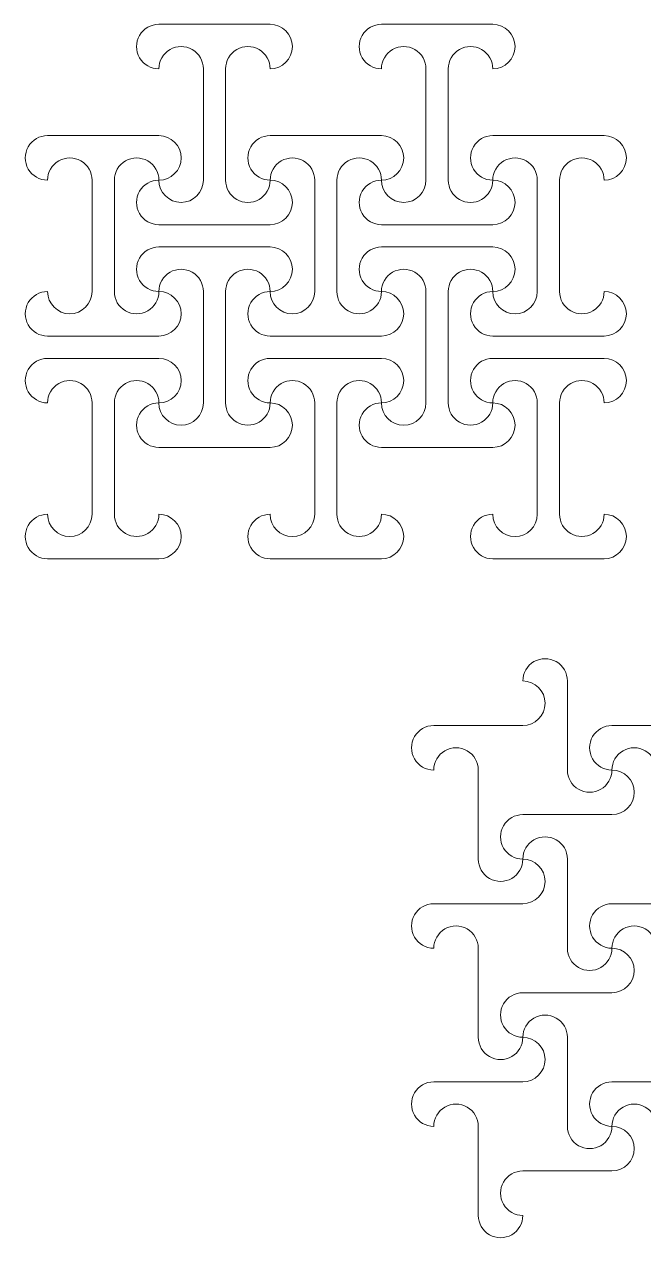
# Model space of a CAD drawing. Header units: millimetres. Extents: x -48 to 173, y -9 to 196.
# Drawn here: x -48.1 to 48.2, y 7.5 to 196.1 of the extents above; entities that cross this region are included whole.
import ezdxf

# ---------------------------------------------------------------- set-up
doc = ezdxf.new("R2010")
doc.units = ezdxf.units.MM
doc.header["$MEASUREMENT"] = 0
doc.layers.add('Default', color=7, linetype='Continuous')

msp = doc.modelspace()

# ---------------------------------------------------------------- linework, layer by layer
at = {"layer": 'Default', "lineweight": 9}
for points, knots in [([(-27.17, 196.11), (-28.41, 196.11), (-29.55, 195.45), (-30.17, 194.38), (-30.17, 194.38), (-30.79, 193.31), (-30.79, 192), (-30.17, 190.92), (-30.17, 190.92), (-29.55, 189.85), (-28.41, 189.2), (-27.17, 189.2)], [0, 0, 0, 0, 0.25, 0.25, 0.25, 0.25, 0.5, 0.5, 0.5, 0.5, 1, 1, 1, 1]), ([(-9.88, 189.2), (-7.97, 189.2), (-6.42, 190.74), (-6.42, 192.65), (-6.42, 192.65), (-6.42, 194.57), (-7.97, 196.11), (-9.88, 196.11)], [0, 0, 0, 0, 0.333333, 0.333333, 0.333333, 0.333333, 1, 1, 1, 1]), ([(7.42, 196.11), (6.19, 196.11), (5.04, 195.45), (4.43, 194.38), (4.43, 194.38), (3.81, 193.31), (3.81, 192), (4.43, 190.92), (4.43, 190.92), (5.04, 189.85), (6.19, 189.2), (7.42, 189.2)], [0, 0, 0, 0, 0.25, 0.25, 0.25, 0.25, 0.5, 0.5, 0.5, 0.5, 1, 1, 1, 1]), ([(24.72, 189.2), (26.63, 189.2), (28.18, 190.74), (28.18, 192.65), (28.18, 192.65), (28.18, 194.57), (26.63, 196.11), (24.72, 196.11)], [0, 0, 0, 0, 0.333333, 0.333333, 0.333333, 0.333333, 1, 1, 1, 1]), ([(-20.26, 189.2), (-20.26, 190.43), (-20.91, 191.57), (-21.98, 192.19), (-21.98, 192.19), (-23.06, 192.81), (-24.37, 192.81), (-25.44, 192.19), (-25.44, 192.19), (-26.51, 191.57), (-27.17, 190.43), (-27.17, 189.2)], [0, 0, 0, 0, 0.25, 0.25, 0.25, 0.25, 0.5, 0.5, 0.5, 0.5, 1, 1, 1, 1]), ([(-9.88, 189.2), (-9.88, 190.43), (-10.54, 191.57), (-11.61, 192.19), (-11.61, 192.19), (-12.68, 192.81), (-14, 192.81), (-15.07, 192.19), (-15.07, 192.19), (-16.14, 191.57), (-16.8, 190.43), (-16.8, 189.2)], [0, 0, 0, 0, 0.25, 0.25, 0.25, 0.25, 0.5, 0.5, 0.5, 0.5, 1, 1, 1, 1]), ([(14.34, 189.2), (14.34, 190.43), (13.68, 191.57), (12.61, 192.19), (12.61, 192.19), (11.54, 192.81), (10.22, 192.81), (9.15, 192.19), (9.15, 192.19), (8.08, 191.57), (7.42, 190.43), (7.42, 189.2)], [0, 0, 0, 0, 0.25, 0.25, 0.25, 0.25, 0.5, 0.5, 0.5, 0.5, 1, 1, 1, 1]), ([(24.72, 189.2), (24.72, 190.43), (24.06, 191.57), (22.99, 192.19), (22.99, 192.19), (21.92, 192.81), (20.6, 192.81), (19.53, 192.19), (19.53, 192.19), (18.46, 191.57), (17.8, 190.43), (17.8, 189.2)], [0, 0, 0, 0, 0.25, 0.25, 0.25, 0.25, 0.5, 0.5, 0.5, 0.5, 1, 1, 1, 1]), ([(-44.47, 178.82), (-45.71, 178.82), (-46.85, 178.16), (-47.47, 177.09), (-47.47, 177.09), (-48.09, 176.02), (-48.09, 174.7), (-47.47, 173.63), (-47.47, 173.63), (-46.85, 172.56), (-45.71, 171.9), (-44.47, 171.9)], [0, 0, 0, 0, 0.25, 0.25, 0.25, 0.25, 0.5, 0.5, 0.5, 0.5, 1, 1, 1, 1]), ([(-27.17, 171.9), (-25.26, 171.9), (-23.71, 173.45), (-23.71, 175.36), (-23.71, 175.36), (-23.71, 177.27), (-25.26, 178.82), (-27.17, 178.82)], [0, 0, 0, 0, 0.333333, 0.333333, 0.333333, 0.333333, 1, 1, 1, 1]), ([(-9.88, 178.82), (-11.11, 178.82), (-12.25, 178.16), (-12.87, 177.09), (-12.87, 177.09), (-13.49, 176.02), (-13.49, 174.7), (-12.87, 173.63), (-12.87, 173.63), (-12.25, 172.56), (-11.11, 171.9), (-9.88, 171.9)], [0, 0, 0, 0, 0.25, 0.25, 0.25, 0.25, 0.5, 0.5, 0.5, 0.5, 1, 1, 1, 1]), ([(7.42, 171.9), (9.33, 171.9), (10.88, 173.45), (10.88, 175.36), (10.88, 175.36), (10.88, 177.27), (9.33, 178.82), (7.42, 178.82)], [0, 0, 0, 0, 0.333333, 0.333333, 0.333333, 0.333333, 1, 1, 1, 1]), ([(24.72, 178.82), (23.48, 178.82), (22.34, 178.16), (21.72, 177.09), (21.72, 177.09), (21.11, 176.02), (21.11, 174.7), (21.72, 173.63), (21.72, 173.63), (22.34, 172.56), (23.48, 171.9), (24.72, 171.9)], [0, 0, 0, 0, 0.25, 0.25, 0.25, 0.25, 0.5, 0.5, 0.5, 0.5, 1, 1, 1, 1]), ([(42.02, 171.9), (43.93, 171.9), (45.48, 173.45), (45.48, 175.36), (45.48, 175.36), (45.48, 177.27), (43.93, 178.82), (42.02, 178.82)], [0, 0, 0, 0, 0.333333, 0.333333, 0.333333, 0.333333, 1, 1, 1, 1]), ([(-37.55, 171.9), (-37.55, 173.13), (-38.21, 174.28), (-39.28, 174.89), (-39.28, 174.89), (-40.35, 175.51), (-41.67, 175.51), (-42.74, 174.89), (-42.74, 174.89), (-43.81, 174.28), (-44.47, 173.13), (-44.47, 171.9)], [0, 0, 0, 0, 0.25, 0.25, 0.25, 0.25, 0.5, 0.5, 0.5, 0.5, 1, 1, 1, 1]), ([(-27.17, 171.9), (-27.17, 173.13), (-27.83, 174.28), (-28.9, 174.89), (-28.9, 174.89), (-29.97, 175.51), (-31.29, 175.51), (-32.36, 174.89), (-32.36, 174.89), (-33.43, 174.28), (-34.09, 173.13), (-34.09, 171.9)], [0, 0, 0, 0, 0.25, 0.25, 0.25, 0.25, 0.5, 0.5, 0.5, 0.5, 1, 1, 1, 1]), ([(-2.96, 171.9), (-2.96, 173.13), (-3.62, 174.28), (-4.69, 174.89), (-4.69, 174.89), (-5.76, 175.51), (-7.08, 175.51), (-8.15, 174.89), (-8.15, 174.89), (-9.22, 174.28), (-9.88, 173.13), (-9.88, 171.9)], [0, 0, 0, 0, 0.25, 0.25, 0.25, 0.25, 0.5, 0.5, 0.5, 0.5, 1, 1, 1, 1]), ([(7.42, 171.9), (7.42, 173.13), (6.76, 174.28), (5.69, 174.89), (5.69, 174.89), (4.62, 175.51), (3.3, 175.51), (2.23, 174.89), (2.23, 174.89), (1.16, 174.28), (0.5, 173.13), (0.5, 171.9)], [0, 0, 0, 0, 0.25, 0.25, 0.25, 0.25, 0.5, 0.5, 0.5, 0.5, 1, 1, 1, 1]), ([(31.64, 171.9), (31.64, 173.13), (30.98, 174.28), (29.91, 174.89), (29.91, 174.89), (28.84, 175.51), (27.52, 175.51), (26.45, 174.89), (26.45, 174.89), (25.38, 174.28), (24.72, 173.13), (24.72, 171.9)], [0, 0, 0, 0, 0.25, 0.25, 0.25, 0.25, 0.5, 0.5, 0.5, 0.5, 1, 1, 1, 1]), ([(42.02, 171.9), (42.02, 173.13), (41.36, 174.28), (40.29, 174.89), (40.29, 174.89), (39.22, 175.51), (37.9, 175.51), (36.83, 174.89), (36.83, 174.89), (35.76, 174.28), (35.1, 173.13), (35.1, 171.9)], [0, 0, 0, 0, 0.25, 0.25, 0.25, 0.25, 0.5, 0.5, 0.5, 0.5, 1, 1, 1, 1]), ([(-27.17, 171.9), (-28.41, 171.9), (-29.55, 171.24), (-30.17, 170.17), (-30.17, 170.17), (-30.79, 169.1), (-30.79, 167.78), (-30.17, 166.71), (-30.17, 166.71), (-29.55, 165.64), (-28.41, 164.98), (-27.17, 164.98)], [0, 0, 0, 0, 0.25, 0.25, 0.25, 0.25, 0.5, 0.5, 0.5, 0.5, 1, 1, 1, 1]), ([(-27.17, 171.9), (-27.17, 169.99), (-25.63, 168.44), (-23.71, 168.44), (-23.71, 168.44), (-21.8, 168.44), (-20.26, 169.99), (-20.26, 171.9)], [0, 0, 0, 0, 0.333333, 0.333333, 0.333333, 0.333333, 1, 1, 1, 1]), ([(-16.8, 171.9), (-16.8, 170.66), (-16.14, 169.52), (-15.07, 168.9), (-15.07, 168.9), (-14, 168.28), (-12.68, 168.28), (-11.61, 168.9), (-11.61, 168.9), (-10.54, 169.52), (-9.88, 170.66), (-9.88, 171.9)], [0, 0, 0, 0, 0.25, 0.25, 0.25, 0.25, 0.5, 0.5, 0.5, 0.5, 1, 1, 1, 1]), ([(-9.88, 164.98), (-7.97, 164.98), (-6.42, 166.53), (-6.42, 168.44), (-6.42, 168.44), (-6.42, 170.35), (-7.97, 171.9), (-9.88, 171.9)], [0, 0, 0, 0, 0.333333, 0.333333, 0.333333, 0.333333, 1, 1, 1, 1]), ([(7.42, 171.9), (6.19, 171.9), (5.04, 171.24), (4.43, 170.17), (4.43, 170.17), (3.81, 169.1), (3.81, 167.78), (4.43, 166.71), (4.43, 166.71), (5.04, 165.64), (6.19, 164.98), (7.42, 164.98)], [0, 0, 0, 0, 0.25, 0.25, 0.25, 0.25, 0.5, 0.5, 0.5, 0.5, 1, 1, 1, 1]), ([(7.42, 171.9), (7.42, 169.99), (8.97, 168.44), (10.88, 168.44), (10.88, 168.44), (12.79, 168.44), (14.34, 169.99), (14.34, 171.9)], [0, 0, 0, 0, 0.333333, 0.333333, 0.333333, 0.333333, 1, 1, 1, 1]), ([(17.8, 171.9), (17.8, 170.66), (18.46, 169.52), (19.53, 168.9), (19.53, 168.9), (20.6, 168.28), (21.92, 168.28), (22.99, 168.9), (22.99, 168.9), (24.06, 169.52), (24.72, 170.66), (24.72, 171.9)], [0, 0, 0, 0, 0.25, 0.25, 0.25, 0.25, 0.5, 0.5, 0.5, 0.5, 1, 1, 1, 1]), ([(24.72, 164.98), (26.63, 164.98), (28.18, 166.53), (28.18, 168.44), (28.18, 168.44), (28.18, 170.35), (26.63, 171.9), (24.72, 171.9)], [0, 0, 0, 0, 0.333333, 0.333333, 0.333333, 0.333333, 1, 1, 1, 1]), ([(-27.17, 161.52), (-28.41, 161.52), (-29.55, 160.86), (-30.17, 159.79), (-30.17, 159.79), (-30.79, 158.72), (-30.79, 157.4), (-30.17, 156.33), (-30.17, 156.33), (-29.55, 155.26), (-28.41, 154.6), (-27.17, 154.6)], [0, 0, 0, 0, 0.25, 0.25, 0.25, 0.25, 0.5, 0.5, 0.5, 0.5, 1, 1, 1, 1]), ([(-9.88, 154.6), (-7.97, 154.6), (-6.42, 156.15), (-6.42, 158.06), (-6.42, 158.06), (-6.42, 159.97), (-7.97, 161.52), (-9.88, 161.52)], [0, 0, 0, 0, 0.333333, 0.333333, 0.333333, 0.333333, 1, 1, 1, 1]), ([(7.42, 161.52), (6.19, 161.52), (5.04, 160.86), (4.43, 159.79), (4.43, 159.79), (3.81, 158.72), (3.81, 157.4), (4.43, 156.33), (4.43, 156.33), (5.04, 155.26), (6.19, 154.6), (7.42, 154.6)], [0, 0, 0, 0, 0.25, 0.25, 0.25, 0.25, 0.5, 0.5, 0.5, 0.5, 1, 1, 1, 1]), ([(24.72, 154.6), (26.63, 154.6), (28.18, 156.15), (28.18, 158.06), (28.18, 158.06), (28.18, 159.97), (26.63, 161.52), (24.72, 161.52)], [0, 0, 0, 0, 0.333333, 0.333333, 0.333333, 0.333333, 1, 1, 1, 1]), ([(-20.26, 154.6), (-20.26, 155.84), (-20.91, 156.98), (-21.98, 157.6), (-21.98, 157.6), (-23.06, 158.21), (-24.37, 158.21), (-25.44, 157.6), (-25.44, 157.6), (-26.51, 156.98), (-27.17, 155.84), (-27.17, 154.6)], [0, 0, 0, 0, 0.25, 0.25, 0.25, 0.25, 0.5, 0.5, 0.5, 0.5, 1, 1, 1, 1]), ([(-9.88, 154.6), (-9.88, 155.84), (-10.54, 156.98), (-11.61, 157.6), (-11.61, 157.6), (-12.68, 158.21), (-14, 158.21), (-15.07, 157.6), (-15.07, 157.6), (-16.14, 156.98), (-16.8, 155.84), (-16.8, 154.6)], [0, 0, 0, 0, 0.25, 0.25, 0.25, 0.25, 0.5, 0.5, 0.5, 0.5, 1, 1, 1, 1]), ([(14.34, 154.6), (14.34, 155.84), (13.68, 156.98), (12.61, 157.6), (12.61, 157.6), (11.54, 158.21), (10.22, 158.21), (9.15, 157.6), (9.15, 157.6), (8.08, 156.98), (7.42, 155.84), (7.42, 154.6)], [0, 0, 0, 0, 0.25, 0.25, 0.25, 0.25, 0.5, 0.5, 0.5, 0.5, 1, 1, 1, 1]), ([(24.72, 154.6), (24.72, 155.84), (24.06, 156.98), (22.99, 157.6), (22.99, 157.6), (21.92, 158.21), (20.6, 158.21), (19.53, 157.6), (19.53, 157.6), (18.46, 156.98), (17.8, 155.84), (17.8, 154.6)], [0, 0, 0, 0, 0.25, 0.25, 0.25, 0.25, 0.5, 0.5, 0.5, 0.5, 1, 1, 1, 1]), ([(-44.47, 154.6), (-45.71, 154.6), (-46.85, 153.94), (-47.47, 152.87), (-47.47, 152.87), (-48.09, 151.8), (-48.09, 150.48), (-47.47, 149.41), (-47.47, 149.41), (-46.85, 148.34), (-45.71, 147.68), (-44.47, 147.68)], [0, 0, 0, 0, 0.25, 0.25, 0.25, 0.25, 0.5, 0.5, 0.5, 0.5, 1, 1, 1, 1]), ([(-44.47, 154.6), (-44.47, 152.69), (-42.92, 151.14), (-41.01, 151.14), (-41.01, 151.14), (-39.1, 151.14), (-37.55, 152.69), (-37.55, 154.6)], [0, 0, 0, 0, 0.333333, 0.333333, 0.333333, 0.333333, 1, 1, 1, 1]), ([(-34.09, 154.6), (-34.09, 153.36), (-33.43, 152.22), (-32.36, 151.6), (-32.36, 151.6), (-31.29, 150.99), (-29.97, 150.99), (-28.9, 151.6), (-28.9, 151.6), (-27.83, 152.22), (-27.17, 153.36), (-27.17, 154.6)], [0, 0, 0, 0, 0.25, 0.25, 0.25, 0.25, 0.5, 0.5, 0.5, 0.5, 1, 1, 1, 1]), ([(-27.17, 147.68), (-25.26, 147.68), (-23.71, 149.23), (-23.71, 151.14), (-23.71, 151.14), (-23.71, 153.05), (-25.26, 154.6), (-27.17, 154.6)], [0, 0, 0, 0, 0.333333, 0.333333, 0.333333, 0.333333, 1, 1, 1, 1]), ([(-9.88, 154.6), (-11.11, 154.6), (-12.25, 153.94), (-12.87, 152.87), (-12.87, 152.87), (-13.49, 151.8), (-13.49, 150.48), (-12.87, 149.41), (-12.87, 149.41), (-12.25, 148.34), (-11.11, 147.68), (-9.88, 147.68)], [0, 0, 0, 0, 0.25, 0.25, 0.25, 0.25, 0.5, 0.5, 0.5, 0.5, 1, 1, 1, 1]), ([(-9.88, 154.6), (-9.88, 152.69), (-8.33, 151.14), (-6.42, 151.14), (-6.42, 151.14), (-4.51, 151.14), (-2.96, 152.69), (-2.96, 154.6)], [0, 0, 0, 0, 0.333333, 0.333333, 0.333333, 0.333333, 1, 1, 1, 1]), ([(0.5, 154.6), (0.5, 153.36), (1.16, 152.22), (2.23, 151.6), (2.23, 151.6), (3.3, 150.99), (4.62, 150.99), (5.69, 151.6), (5.69, 151.6), (6.76, 152.22), (7.42, 153.36), (7.42, 154.6)], [0, 0, 0, 0, 0.25, 0.25, 0.25, 0.25, 0.5, 0.5, 0.5, 0.5, 1, 1, 1, 1]), ([(7.42, 147.68), (9.33, 147.68), (10.88, 149.23), (10.88, 151.14), (10.88, 151.14), (10.88, 153.05), (9.33, 154.6), (7.42, 154.6)], [0, 0, 0, 0, 0.333333, 0.333333, 0.333333, 0.333333, 1, 1, 1, 1]), ([(24.72, 154.6), (23.48, 154.6), (22.34, 153.94), (21.72, 152.87), (21.72, 152.87), (21.11, 151.8), (21.11, 150.48), (21.72, 149.41), (21.72, 149.41), (22.34, 148.34), (23.48, 147.68), (24.72, 147.68)], [0, 0, 0, 0, 0.25, 0.25, 0.25, 0.25, 0.5, 0.5, 0.5, 0.5, 1, 1, 1, 1]), ([(24.72, 154.6), (24.72, 152.69), (26.27, 151.14), (28.18, 151.14), (28.18, 151.14), (30.09, 151.14), (31.64, 152.69), (31.64, 154.6)], [0, 0, 0, 0, 0.333333, 0.333333, 0.333333, 0.333333, 1, 1, 1, 1]), ([(35.1, 154.6), (35.1, 153.36), (35.76, 152.22), (36.83, 151.6), (36.83, 151.6), (37.9, 150.99), (39.22, 150.99), (40.29, 151.6), (40.29, 151.6), (41.36, 152.22), (42.02, 153.36), (42.02, 154.6)], [0, 0, 0, 0, 0.25, 0.25, 0.25, 0.25, 0.5, 0.5, 0.5, 0.5, 1, 1, 1, 1]), ([(42.02, 147.68), (43.93, 147.68), (45.48, 149.23), (45.48, 151.14), (45.48, 151.14), (45.48, 153.05), (43.93, 154.6), (42.02, 154.6)], [0, 0, 0, 0, 0.333333, 0.333333, 0.333333, 0.333333, 1, 1, 1, 1]), ([(-44.47, 144.22), (-45.71, 144.22), (-46.85, 143.56), (-47.47, 142.49), (-47.47, 142.49), (-48.09, 141.42), (-48.09, 140.1), (-47.47, 139.03), (-47.47, 139.03), (-46.85, 137.96), (-45.71, 137.3), (-44.47, 137.3)], [0, 0, 0, 0, 0.25, 0.25, 0.25, 0.25, 0.5, 0.5, 0.5, 0.5, 1, 1, 1, 1]), ([(-27.17, 137.3), (-25.26, 137.3), (-23.71, 138.85), (-23.71, 140.76), (-23.71, 140.76), (-23.71, 142.67), (-25.26, 144.22), (-27.17, 144.22)], [0, 0, 0, 0, 0.333333, 0.333333, 0.333333, 0.333333, 1, 1, 1, 1]), ([(-9.88, 144.22), (-11.11, 144.22), (-12.25, 143.56), (-12.87, 142.49), (-12.87, 142.49), (-13.49, 141.42), (-13.49, 140.1), (-12.87, 139.03), (-12.87, 139.03), (-12.25, 137.96), (-11.11, 137.3), (-9.88, 137.3)], [0, 0, 0, 0, 0.25, 0.25, 0.25, 0.25, 0.5, 0.5, 0.5, 0.5, 1, 1, 1, 1]), ([(7.42, 137.3), (9.33, 137.3), (10.88, 138.85), (10.88, 140.76), (10.88, 140.76), (10.88, 142.67), (9.33, 144.22), (7.42, 144.22)], [0, 0, 0, 0, 0.333333, 0.333333, 0.333333, 0.333333, 1, 1, 1, 1]), ([(24.72, 144.22), (23.48, 144.22), (22.34, 143.56), (21.72, 142.49), (21.72, 142.49), (21.11, 141.42), (21.11, 140.1), (21.72, 139.03), (21.72, 139.03), (22.34, 137.96), (23.48, 137.3), (24.72, 137.3)], [0, 0, 0, 0, 0.25, 0.25, 0.25, 0.25, 0.5, 0.5, 0.5, 0.5, 1, 1, 1, 1]), ([(42.02, 137.3), (43.93, 137.3), (45.48, 138.85), (45.48, 140.76), (45.48, 140.76), (45.48, 142.67), (43.93, 144.22), (42.02, 144.22)], [0, 0, 0, 0, 0.333333, 0.333333, 0.333333, 0.333333, 1, 1, 1, 1]), ([(-37.55, 137.3), (-37.55, 138.54), (-38.21, 139.68), (-39.28, 140.3), (-39.28, 140.3), (-40.35, 140.92), (-41.67, 140.92), (-42.74, 140.3), (-42.74, 140.3), (-43.81, 139.68), (-44.47, 138.54), (-44.47, 137.3)], [0, 0, 0, 0, 0.25, 0.25, 0.25, 0.25, 0.5, 0.5, 0.5, 0.5, 1, 1, 1, 1]), ([(-27.17, 137.3), (-27.17, 138.54), (-27.83, 139.68), (-28.9, 140.3), (-28.9, 140.3), (-29.97, 140.92), (-31.29, 140.92), (-32.36, 140.3), (-32.36, 140.3), (-33.43, 139.68), (-34.09, 138.54), (-34.09, 137.3)], [0, 0, 0, 0, 0.25, 0.25, 0.25, 0.25, 0.5, 0.5, 0.5, 0.5, 1, 1, 1, 1]), ([(-2.96, 137.3), (-2.96, 138.54), (-3.62, 139.68), (-4.69, 140.3), (-4.69, 140.3), (-5.76, 140.92), (-7.08, 140.92), (-8.15, 140.3), (-8.15, 140.3), (-9.22, 139.68), (-9.88, 138.54), (-9.88, 137.3)], [0, 0, 0, 0, 0.25, 0.25, 0.25, 0.25, 0.5, 0.5, 0.5, 0.5, 1, 1, 1, 1]), ([(7.42, 137.3), (7.42, 138.54), (6.76, 139.68), (5.69, 140.3), (5.69, 140.3), (4.62, 140.92), (3.3, 140.92), (2.23, 140.3), (2.23, 140.3), (1.16, 139.68), (0.5, 138.54), (0.5, 137.3)], [0, 0, 0, 0, 0.25, 0.25, 0.25, 0.25, 0.5, 0.5, 0.5, 0.5, 1, 1, 1, 1]), ([(31.64, 137.3), (31.64, 138.54), (30.98, 139.68), (29.91, 140.3), (29.91, 140.3), (28.84, 140.92), (27.52, 140.92), (26.45, 140.3), (26.45, 140.3), (25.38, 139.68), (24.72, 138.54), (24.72, 137.3)], [0, 0, 0, 0, 0.25, 0.25, 0.25, 0.25, 0.5, 0.5, 0.5, 0.5, 1, 1, 1, 1]), ([(42.02, 137.3), (42.02, 138.54), (41.36, 139.68), (40.29, 140.3), (40.29, 140.3), (39.22, 140.92), (37.9, 140.92), (36.83, 140.3), (36.83, 140.3), (35.76, 139.68), (35.1, 138.54), (35.1, 137.3)], [0, 0, 0, 0, 0.25, 0.25, 0.25, 0.25, 0.5, 0.5, 0.5, 0.5, 1, 1, 1, 1]), ([(-27.17, 137.3), (-28.41, 137.3), (-29.55, 136.64), (-30.17, 135.57), (-30.17, 135.57), (-30.79, 134.5), (-30.79, 133.18), (-30.17, 132.11), (-30.17, 132.11), (-29.55, 131.04), (-28.41, 130.38), (-27.17, 130.38)], [0, 0, 0, 0, 0.25, 0.25, 0.25, 0.25, 0.5, 0.5, 0.5, 0.5, 1, 1, 1, 1]), ([(-27.17, 137.3), (-27.17, 135.39), (-25.63, 133.84), (-23.71, 133.84), (-23.71, 133.84), (-21.8, 133.84), (-20.26, 135.39), (-20.26, 137.3)], [0, 0, 0, 0, 0.333333, 0.333333, 0.333333, 0.333333, 1, 1, 1, 1]), ([(-16.8, 137.3), (-16.8, 136.07), (-16.14, 134.92), (-15.07, 134.31), (-15.07, 134.31), (-14, 133.69), (-12.68, 133.69), (-11.61, 134.31), (-11.61, 134.31), (-10.54, 134.92), (-9.88, 136.07), (-9.88, 137.3)], [0, 0, 0, 0, 0.25, 0.25, 0.25, 0.25, 0.5, 0.5, 0.5, 0.5, 1, 1, 1, 1]), ([(-9.88, 130.38), (-7.97, 130.38), (-6.42, 131.93), (-6.42, 133.84), (-6.42, 133.84), (-6.42, 135.75), (-7.97, 137.3), (-9.88, 137.3)], [0, 0, 0, 0, 0.333333, 0.333333, 0.333333, 0.333333, 1, 1, 1, 1]), ([(7.42, 137.3), (6.19, 137.3), (5.04, 136.64), (4.43, 135.57), (4.43, 135.57), (3.81, 134.5), (3.81, 133.18), (4.43, 132.11), (4.43, 132.11), (5.04, 131.04), (6.19, 130.38), (7.42, 130.38)], [0, 0, 0, 0, 0.25, 0.25, 0.25, 0.25, 0.5, 0.5, 0.5, 0.5, 1, 1, 1, 1]), ([(7.42, 137.3), (7.42, 135.39), (8.97, 133.84), (10.88, 133.84), (10.88, 133.84), (12.79, 133.84), (14.34, 135.39), (14.34, 137.3)], [0, 0, 0, 0, 0.333333, 0.333333, 0.333333, 0.333333, 1, 1, 1, 1]), ([(17.8, 137.3), (17.8, 136.07), (18.46, 134.92), (19.53, 134.31), (19.53, 134.31), (20.6, 133.69), (21.92, 133.69), (22.99, 134.31), (22.99, 134.31), (24.06, 134.92), (24.72, 136.07), (24.72, 137.3)], [0, 0, 0, 0, 0.25, 0.25, 0.25, 0.25, 0.5, 0.5, 0.5, 0.5, 1, 1, 1, 1]), ([(24.72, 130.38), (26.63, 130.38), (28.18, 131.93), (28.18, 133.84), (28.18, 133.84), (28.18, 135.75), (26.63, 137.3), (24.72, 137.3)], [0, 0, 0, 0, 0.333333, 0.333333, 0.333333, 0.333333, 1, 1, 1, 1]), ([(-44.47, 120), (-45.71, 120), (-46.85, 119.34), (-47.47, 118.27), (-47.47, 118.27), (-48.09, 117.2), (-48.09, 115.88), (-47.47, 114.81), (-47.47, 114.81), (-46.85, 113.74), (-45.71, 113.08), (-44.47, 113.08)], [0, 0, 0, 0, 0.25, 0.25, 0.25, 0.25, 0.5, 0.5, 0.5, 0.5, 1, 1, 1, 1]), ([(-44.47, 120), (-44.47, 118.09), (-42.92, 116.54), (-41.01, 116.54), (-41.01, 116.54), (-39.1, 116.54), (-37.55, 118.09), (-37.55, 120)], [0, 0, 0, 0, 0.333333, 0.333333, 0.333333, 0.333333, 1, 1, 1, 1]), ([(-34.09, 120), (-34.09, 118.77), (-33.43, 117.63), (-32.36, 117.01), (-32.36, 117.01), (-31.29, 116.39), (-29.97, 116.39), (-28.9, 117.01), (-28.9, 117.01), (-27.83, 117.63), (-27.17, 118.77), (-27.17, 120)], [0, 0, 0, 0, 0.25, 0.25, 0.25, 0.25, 0.5, 0.5, 0.5, 0.5, 1, 1, 1, 1]), ([(-27.17, 113.08), (-25.26, 113.08), (-23.71, 114.63), (-23.71, 116.54), (-23.71, 116.54), (-23.71, 118.45), (-25.26, 120), (-27.17, 120)], [0, 0, 0, 0, 0.333333, 0.333333, 0.333333, 0.333333, 1, 1, 1, 1]), ([(-9.88, 120), (-11.11, 120), (-12.25, 119.34), (-12.87, 118.27), (-12.87, 118.27), (-13.49, 117.2), (-13.49, 115.88), (-12.87, 114.81), (-12.87, 114.81), (-12.25, 113.74), (-11.11, 113.08), (-9.88, 113.08)], [0, 0, 0, 0, 0.25, 0.25, 0.25, 0.25, 0.5, 0.5, 0.5, 0.5, 1, 1, 1, 1]), ([(-9.88, 120), (-9.88, 118.09), (-8.33, 116.54), (-6.42, 116.54), (-6.42, 116.54), (-4.51, 116.54), (-2.96, 118.09), (-2.96, 120)], [0, 0, 0, 0, 0.333333, 0.333333, 0.333333, 0.333333, 1, 1, 1, 1]), ([(0.5, 120), (0.5, 118.77), (1.16, 117.63), (2.23, 117.01), (2.23, 117.01), (3.3, 116.39), (4.62, 116.39), (5.69, 117.01), (5.69, 117.01), (6.76, 117.63), (7.42, 118.77), (7.42, 120)], [0, 0, 0, 0, 0.25, 0.25, 0.25, 0.25, 0.5, 0.5, 0.5, 0.5, 1, 1, 1, 1]), ([(7.42, 113.08), (9.33, 113.08), (10.88, 114.63), (10.88, 116.54), (10.88, 116.54), (10.88, 118.45), (9.33, 120), (7.42, 120)], [0, 0, 0, 0, 0.333333, 0.333333, 0.333333, 0.333333, 1, 1, 1, 1]), ([(24.72, 120), (23.48, 120), (22.34, 119.34), (21.72, 118.27), (21.72, 118.27), (21.11, 117.2), (21.11, 115.88), (21.72, 114.81), (21.72, 114.81), (22.34, 113.74), (23.48, 113.08), (24.72, 113.08)], [0, 0, 0, 0, 0.25, 0.25, 0.25, 0.25, 0.5, 0.5, 0.5, 0.5, 1, 1, 1, 1]), ([(24.72, 120), (24.72, 118.09), (26.27, 116.54), (28.18, 116.54), (28.18, 116.54), (30.09, 116.54), (31.64, 118.09), (31.64, 120)], [0, 0, 0, 0, 0.333333, 0.333333, 0.333333, 0.333333, 1, 1, 1, 1]), ([(35.1, 120), (35.1, 118.77), (35.76, 117.63), (36.83, 117.01), (36.83, 117.01), (37.9, 116.39), (39.22, 116.39), (40.29, 117.01), (40.29, 117.01), (41.36, 117.63), (42.02, 118.77), (42.02, 120)], [0, 0, 0, 0, 0.25, 0.25, 0.25, 0.25, 0.5, 0.5, 0.5, 0.5, 1, 1, 1, 1]), ([(42.02, 113.08), (43.93, 113.08), (45.48, 114.63), (45.48, 116.54), (45.48, 116.54), (45.48, 118.45), (43.93, 120), (42.02, 120)], [0, 0, 0, 0, 0.333333, 0.333333, 0.333333, 0.333333, 1, 1, 1, 1]), ([(36.31, 94.1), (36.31, 95.34), (35.65, 96.48), (34.58, 97.1), (34.58, 97.1), (33.51, 97.71), (32.19, 97.71), (31.12, 97.1), (31.12, 97.1), (30.05, 96.48), (29.39, 95.34), (29.39, 94.1)], [0, 0, 0, 0, 0.25, 0.25, 0.25, 0.25, 0.5, 0.5, 0.5, 0.5, 1, 1, 1, 1]), ([(29.39, 87.18), (31.3, 87.18), (32.85, 88.73), (32.85, 90.64), (32.85, 90.64), (32.85, 92.55), (31.3, 94.1), (29.39, 94.1)], [0, 0, 0, 0, 0.333333, 0.333333, 0.333333, 0.333333, 1, 1, 1, 1]), ([(15.55, 87.18), (14.32, 87.18), (13.17, 86.52), (12.56, 85.45), (12.56, 85.45), (11.94, 84.38), (11.94, 83.06), (12.56, 81.99), (12.56, 81.99), (13.17, 80.92), (14.32, 80.26), (15.55, 80.26)], [0, 0, 0, 0, 0.25, 0.25, 0.25, 0.25, 0.5, 0.5, 0.5, 0.5, 1, 1, 1, 1]), ([(43.23, 87.18), (41.99, 87.18), (40.85, 86.52), (40.23, 85.45), (40.23, 85.45), (39.61, 84.38), (39.61, 83.06), (40.23, 81.99), (40.23, 81.99), (40.85, 80.92), (41.99, 80.26), (43.23, 80.26)], [0, 0, 0, 0, 0.25, 0.25, 0.25, 0.25, 0.5, 0.5, 0.5, 0.5, 1, 1, 1, 1]), ([(22.47, 80.26), (22.47, 81.5), (21.81, 82.64), (20.74, 83.26), (20.74, 83.26), (19.67, 83.88), (18.35, 83.88), (17.28, 83.26), (17.28, 83.26), (16.21, 82.64), (15.55, 81.5), (15.55, 80.26)], [0, 0, 0, 0, 0.25, 0.25, 0.25, 0.25, 0.5, 0.5, 0.5, 0.5, 1, 1, 1, 1]), ([(50.15, 80.26), (50.15, 81.5), (49.49, 82.64), (48.42, 83.26), (48.42, 83.26), (47.35, 83.88), (46.03, 83.88), (44.96, 83.26), (44.96, 83.26), (43.89, 82.64), (43.23, 81.5), (43.23, 80.26)], [0, 0, 0, 0, 0.25, 0.25, 0.25, 0.25, 0.5, 0.5, 0.5, 0.5, 1, 1, 1, 1]), ([(36.31, 80.26), (36.31, 79.03), (36.97, 77.88), (38.04, 77.27), (38.04, 77.27), (39.11, 76.65), (40.43, 76.65), (41.5, 77.27), (41.5, 77.27), (42.57, 77.88), (43.23, 79.03), (43.23, 80.26)], [0, 0, 0, 0, 0.25, 0.25, 0.25, 0.25, 0.5, 0.5, 0.5, 0.5, 1, 1, 1, 1]), ([(43.23, 73.34), (45.14, 73.34), (46.69, 74.89), (46.69, 76.8), (46.69, 76.8), (46.69, 78.71), (45.14, 80.26), (43.23, 80.26)], [0, 0, 0, 0, 0.333333, 0.333333, 0.333333, 0.333333, 1, 1, 1, 1]), ([(29.39, 73.34), (28.15, 73.34), (27.01, 72.68), (26.39, 71.61), (26.39, 71.61), (25.78, 70.54), (25.78, 69.22), (26.39, 68.15), (26.39, 68.15), (27.01, 67.08), (28.15, 66.42), (29.39, 66.42)], [0, 0, 0, 0, 0.25, 0.25, 0.25, 0.25, 0.5, 0.5, 0.5, 0.5, 1, 1, 1, 1]), ([(36.31, 66.42), (36.31, 67.66), (35.65, 68.8), (34.58, 69.42), (34.58, 69.42), (33.51, 70.04), (32.19, 70.04), (31.12, 69.42), (31.12, 69.42), (30.05, 68.8), (29.39, 67.66), (29.39, 66.42)], [0, 0, 0, 0, 0.25, 0.25, 0.25, 0.25, 0.5, 0.5, 0.5, 0.5, 1, 1, 1, 1]), ([(22.47, 66.42), (22.47, 65.19), (23.13, 64.05), (24.2, 63.43), (24.2, 63.43), (25.27, 62.81), (26.59, 62.81), (27.66, 63.43), (27.66, 63.43), (28.73, 64.05), (29.39, 65.19), (29.39, 66.42)], [0, 0, 0, 0, 0.25, 0.25, 0.25, 0.25, 0.5, 0.5, 0.5, 0.5, 1, 1, 1, 1]), ([(29.39, 59.5), (31.3, 59.5), (32.85, 61.05), (32.85, 62.96), (32.85, 62.96), (32.85, 64.87), (31.3, 66.42), (29.39, 66.42)], [0, 0, 0, 0, 0.333333, 0.333333, 0.333333, 0.333333, 1, 1, 1, 1]), ([(15.55, 59.5), (14.32, 59.5), (13.17, 58.84), (12.56, 57.77), (12.56, 57.77), (11.94, 56.7), (11.94, 55.39), (12.56, 54.31), (12.56, 54.31), (13.17, 53.24), (14.32, 52.58), (15.55, 52.58)], [0, 0, 0, 0, 0.25, 0.25, 0.25, 0.25, 0.5, 0.5, 0.5, 0.5, 1, 1, 1, 1]), ([(43.23, 59.5), (41.99, 59.5), (40.85, 58.84), (40.23, 57.77), (40.23, 57.77), (39.61, 56.7), (39.61, 55.39), (40.23, 54.31), (40.23, 54.31), (40.85, 53.24), (41.99, 52.58), (43.23, 52.58)], [0, 0, 0, 0, 0.25, 0.25, 0.25, 0.25, 0.5, 0.5, 0.5, 0.5, 1, 1, 1, 1]), ([(22.47, 52.58), (22.47, 53.82), (21.81, 54.96), (20.74, 55.58), (20.74, 55.58), (19.67, 56.2), (18.35, 56.2), (17.28, 55.58), (17.28, 55.58), (16.21, 54.96), (15.55, 53.82), (15.55, 52.58)], [0, 0, 0, 0, 0.25, 0.25, 0.25, 0.25, 0.5, 0.5, 0.5, 0.5, 1, 1, 1, 1]), ([(50.15, 52.58), (50.15, 53.82), (49.49, 54.96), (48.42, 55.58), (48.42, 55.58), (47.35, 56.2), (46.03, 56.2), (44.96, 55.58), (44.96, 55.58), (43.89, 54.96), (43.23, 53.82), (43.23, 52.58)], [0, 0, 0, 0, 0.25, 0.25, 0.25, 0.25, 0.5, 0.5, 0.5, 0.5, 1, 1, 1, 1]), ([(36.31, 52.58), (36.31, 51.35), (36.97, 50.21), (38.04, 49.59), (38.04, 49.59), (39.11, 48.97), (40.43, 48.97), (41.5, 49.59), (41.5, 49.59), (42.57, 50.21), (43.23, 51.35), (43.23, 52.58)], [0, 0, 0, 0, 0.25, 0.25, 0.25, 0.25, 0.5, 0.5, 0.5, 0.5, 1, 1, 1, 1]), ([(43.23, 45.67), (45.14, 45.67), (46.69, 47.21), (46.69, 49.13), (46.69, 49.13), (46.69, 51.04), (45.14, 52.58), (43.23, 52.58)], [0, 0, 0, 0, 0.333333, 0.333333, 0.333333, 0.333333, 1, 1, 1, 1]), ([(29.39, 45.67), (28.15, 45.67), (27.01, 45.01), (26.39, 43.94), (26.39, 43.94), (25.78, 42.87), (25.78, 41.55), (26.39, 40.48), (26.39, 40.48), (27.01, 39.41), (28.15, 38.75), (29.39, 38.75)], [0, 0, 0, 0, 0.25, 0.25, 0.25, 0.25, 0.5, 0.5, 0.5, 0.5, 1, 1, 1, 1]), ([(36.31, 38.75), (36.31, 39.98), (35.65, 41.12), (34.58, 41.74), (34.58, 41.74), (33.51, 42.36), (32.19, 42.36), (31.12, 41.74), (31.12, 41.74), (30.05, 41.12), (29.39, 39.98), (29.39, 38.75)], [0, 0, 0, 0, 0.25, 0.25, 0.25, 0.25, 0.5, 0.5, 0.5, 0.5, 1, 1, 1, 1]), ([(22.47, 38.75), (22.47, 37.51), (23.13, 36.37), (24.2, 35.75), (24.2, 35.75), (25.27, 35.13), (26.59, 35.13), (27.66, 35.75), (27.66, 35.75), (28.73, 36.37), (29.39, 37.51), (29.39, 38.75)], [0, 0, 0, 0, 0.25, 0.25, 0.25, 0.25, 0.5, 0.5, 0.5, 0.5, 1, 1, 1, 1]), ([(29.39, 31.83), (31.3, 31.83), (32.85, 33.38), (32.85, 35.29), (32.85, 35.29), (32.85, 37.2), (31.3, 38.75), (29.39, 38.75)], [0, 0, 0, 0, 0.333333, 0.333333, 0.333333, 0.333333, 1, 1, 1, 1]), ([(15.55, 31.83), (14.32, 31.83), (13.17, 31.17), (12.56, 30.1), (12.56, 30.1), (11.94, 29.03), (11.94, 27.71), (12.56, 26.64), (12.56, 26.64), (13.17, 25.57), (14.32, 24.91), (15.55, 24.91)], [0, 0, 0, 0, 0.25, 0.25, 0.25, 0.25, 0.5, 0.5, 0.5, 0.5, 1, 1, 1, 1]), ([(43.23, 31.83), (41.99, 31.83), (40.85, 31.17), (40.23, 30.1), (40.23, 30.1), (39.61, 29.03), (39.61, 27.71), (40.23, 26.64), (40.23, 26.64), (40.85, 25.57), (41.99, 24.91), (43.23, 24.91)], [0, 0, 0, 0, 0.25, 0.25, 0.25, 0.25, 0.5, 0.5, 0.5, 0.5, 1, 1, 1, 1]), ([(22.47, 24.91), (22.47, 26.14), (21.81, 27.29), (20.74, 27.9), (20.74, 27.9), (19.67, 28.52), (18.35, 28.52), (17.28, 27.9), (17.28, 27.9), (16.21, 27.29), (15.55, 26.14), (15.55, 24.91)], [0, 0, 0, 0, 0.25, 0.25, 0.25, 0.25, 0.5, 0.5, 0.5, 0.5, 1, 1, 1, 1]), ([(50.15, 24.91), (50.15, 26.14), (49.49, 27.29), (48.42, 27.9), (48.42, 27.9), (47.35, 28.52), (46.03, 28.52), (44.96, 27.9), (44.96, 27.9), (43.89, 27.29), (43.23, 26.14), (43.23, 24.91)], [0, 0, 0, 0, 0.25, 0.25, 0.25, 0.25, 0.5, 0.5, 0.5, 0.5, 1, 1, 1, 1]), ([(36.31, 24.91), (36.31, 23.67), (36.97, 22.53), (38.04, 21.91), (38.04, 21.91), (39.11, 21.29), (40.43, 21.29), (41.5, 21.91), (41.5, 21.91), (42.57, 22.53), (43.23, 23.67), (43.23, 24.91)], [0, 0, 0, 0, 0.25, 0.25, 0.25, 0.25, 0.5, 0.5, 0.5, 0.5, 1, 1, 1, 1]), ([(43.23, 17.99), (45.14, 17.99), (46.69, 19.54), (46.69, 21.45), (46.69, 21.45), (46.69, 23.36), (45.14, 24.91), (43.23, 24.91)], [0, 0, 0, 0, 0.333333, 0.333333, 0.333333, 0.333333, 1, 1, 1, 1]), ([(29.39, 17.99), (28.15, 17.99), (27.01, 17.33), (26.39, 16.26), (26.39, 16.26), (25.78, 15.19), (25.78, 13.87), (26.39, 12.8), (26.39, 12.8), (27.01, 11.73), (28.15, 11.07), (29.39, 11.07)], [0, 0, 0, 0, 0.25, 0.25, 0.25, 0.25, 0.5, 0.5, 0.5, 0.5, 1, 1, 1, 1]), ([(22.47, 11.07), (22.47, 9.83), (23.13, 8.69), (24.2, 8.07), (24.2, 8.07), (25.27, 7.46), (26.59, 7.46), (27.66, 8.07), (27.66, 8.07), (28.73, 8.69), (29.39, 9.83), (29.39, 11.07)], [0, 0, 0, 0, 0.25, 0.25, 0.25, 0.25, 0.5, 0.5, 0.5, 0.5, 1, 1, 1, 1])]:
    msp.add_open_spline(points, degree=3, knots=knots, dxfattribs=at)
for points in [[(-27.17, 196.11), (-27.17, 196.11), (-9.88, 196.11), (-9.88, 196.11)], [(7.42, 196.11), (7.42, 196.11), (24.72, 196.11), (24.72, 196.11)], [(-20.26, 171.9), (-20.26, 171.9), (-20.26, 189.2), (-20.26, 189.2)], [(-16.8, 171.9), (-16.8, 171.9), (-16.8, 189.2), (-16.8, 189.2)], [(14.34, 171.9), (14.34, 171.9), (14.34, 189.2), (14.34, 189.2)], [(17.8, 171.9), (17.8, 171.9), (17.8, 189.2), (17.8, 189.2)], [(-44.47, 178.82), (-44.47, 178.82), (-27.17, 178.82), (-27.17, 178.82)], [(-9.88, 178.82), (-9.88, 178.82), (7.42, 178.82), (7.42, 178.82)], [(24.72, 178.82), (24.72, 178.82), (42.02, 178.82), (42.02, 178.82)], [(-37.55, 154.6), (-37.55, 154.6), (-37.55, 171.9), (-37.55, 171.9)], [(-34.09, 154.6), (-34.09, 154.6), (-34.09, 171.9), (-34.09, 171.9)], [(-2.96, 154.6), (-2.96, 154.6), (-2.96, 171.9), (-2.96, 171.9)], [(0.5, 154.6), (0.5, 154.6), (0.5, 171.9), (0.5, 171.9)], [(31.64, 154.6), (31.64, 154.6), (31.64, 171.9), (31.64, 171.9)], [(35.1, 154.6), (35.1, 154.6), (35.1, 171.9), (35.1, 171.9)], [(-27.17, 164.98), (-27.17, 164.98), (-9.88, 164.98), (-9.88, 164.98)], [(7.42, 164.98), (7.42, 164.98), (24.72, 164.98), (24.72, 164.98)], [(-27.17, 161.52), (-27.17, 161.52), (-9.88, 161.52), (-9.88, 161.52)], [(7.42, 161.52), (7.42, 161.52), (24.72, 161.52), (24.72, 161.52)], [(-20.26, 137.3), (-20.26, 137.3), (-20.26, 154.6), (-20.26, 154.6)], [(-16.8, 137.3), (-16.8, 137.3), (-16.8, 154.6), (-16.8, 154.6)], [(14.34, 137.3), (14.34, 137.3), (14.34, 154.6), (14.34, 154.6)], [(17.8, 137.3), (17.8, 137.3), (17.8, 154.6), (17.8, 154.6)], [(-44.47, 147.68), (-44.47, 147.68), (-27.17, 147.68), (-27.17, 147.68)], [(-9.88, 147.68), (-9.88, 147.68), (7.42, 147.68), (7.42, 147.68)], [(24.72, 147.68), (24.72, 147.68), (42.02, 147.68), (42.02, 147.68)], [(-44.47, 144.22), (-44.47, 144.22), (-27.17, 144.22), (-27.17, 144.22)], [(-9.88, 144.22), (-9.88, 144.22), (7.42, 144.22), (7.42, 144.22)], [(24.72, 144.22), (24.72, 144.22), (42.02, 144.22), (42.02, 144.22)], [(-37.55, 120), (-37.55, 120), (-37.55, 137.3), (-37.55, 137.3)], [(-34.09, 120), (-34.09, 120), (-34.09, 137.3), (-34.09, 137.3)], [(-2.96, 120), (-2.96, 120), (-2.96, 137.3), (-2.96, 137.3)], [(0.5, 120), (0.5, 120), (0.5, 137.3), (0.5, 137.3)], [(31.64, 120), (31.64, 120), (31.64, 137.3), (31.64, 137.3)], [(35.1, 120), (35.1, 120), (35.1, 137.3), (35.1, 137.3)], [(-27.17, 130.38), (-27.17, 130.38), (-9.88, 130.38), (-9.88, 130.38)], [(7.42, 130.38), (7.42, 130.38), (24.72, 130.38), (24.72, 130.38)], [(-44.47, 113.08), (-44.47, 113.08), (-27.17, 113.08), (-27.17, 113.08)], [(-9.88, 113.08), (-9.88, 113.08), (7.42, 113.08), (7.42, 113.08)], [(24.72, 113.08), (24.72, 113.08), (42.02, 113.08), (42.02, 113.08)], [(36.31, 80.26), (36.31, 80.26), (36.31, 94.1), (36.31, 94.1)], [(29.39, 87.18), (29.39, 87.18), (15.55, 87.18), (15.55, 87.18)], [(57.07, 87.18), (57.07, 87.18), (43.23, 87.18), (43.23, 87.18)], [(22.47, 80.26), (22.47, 80.26), (22.47, 66.42), (22.47, 66.42)], [(43.23, 73.34), (43.23, 73.34), (29.39, 73.34), (29.39, 73.34)], [(36.31, 52.58), (36.31, 52.58), (36.31, 66.42), (36.31, 66.42)], [(29.39, 59.5), (29.39, 59.5), (15.55, 59.5), (15.55, 59.5)], [(57.07, 59.5), (57.07, 59.5), (43.23, 59.5), (43.23, 59.5)], [(22.47, 52.58), (22.47, 52.58), (22.47, 38.75), (22.47, 38.75)], [(43.23, 45.67), (43.23, 45.67), (29.39, 45.67), (29.39, 45.67)], [(36.31, 24.91), (36.31, 24.91), (36.31, 38.75), (36.31, 38.75)], [(29.39, 31.83), (29.39, 31.83), (15.55, 31.83), (15.55, 31.83)], [(57.07, 31.83), (57.07, 31.83), (43.23, 31.83), (43.23, 31.83)], [(22.47, 24.91), (22.47, 24.91), (22.47, 11.07), (22.47, 11.07)], [(43.23, 17.99), (43.23, 17.99), (29.39, 17.99), (29.39, 17.99)]]:
    msp.add_open_spline(points, degree=3, dxfattribs=at)

doc.saveas('drawing.dxf')
